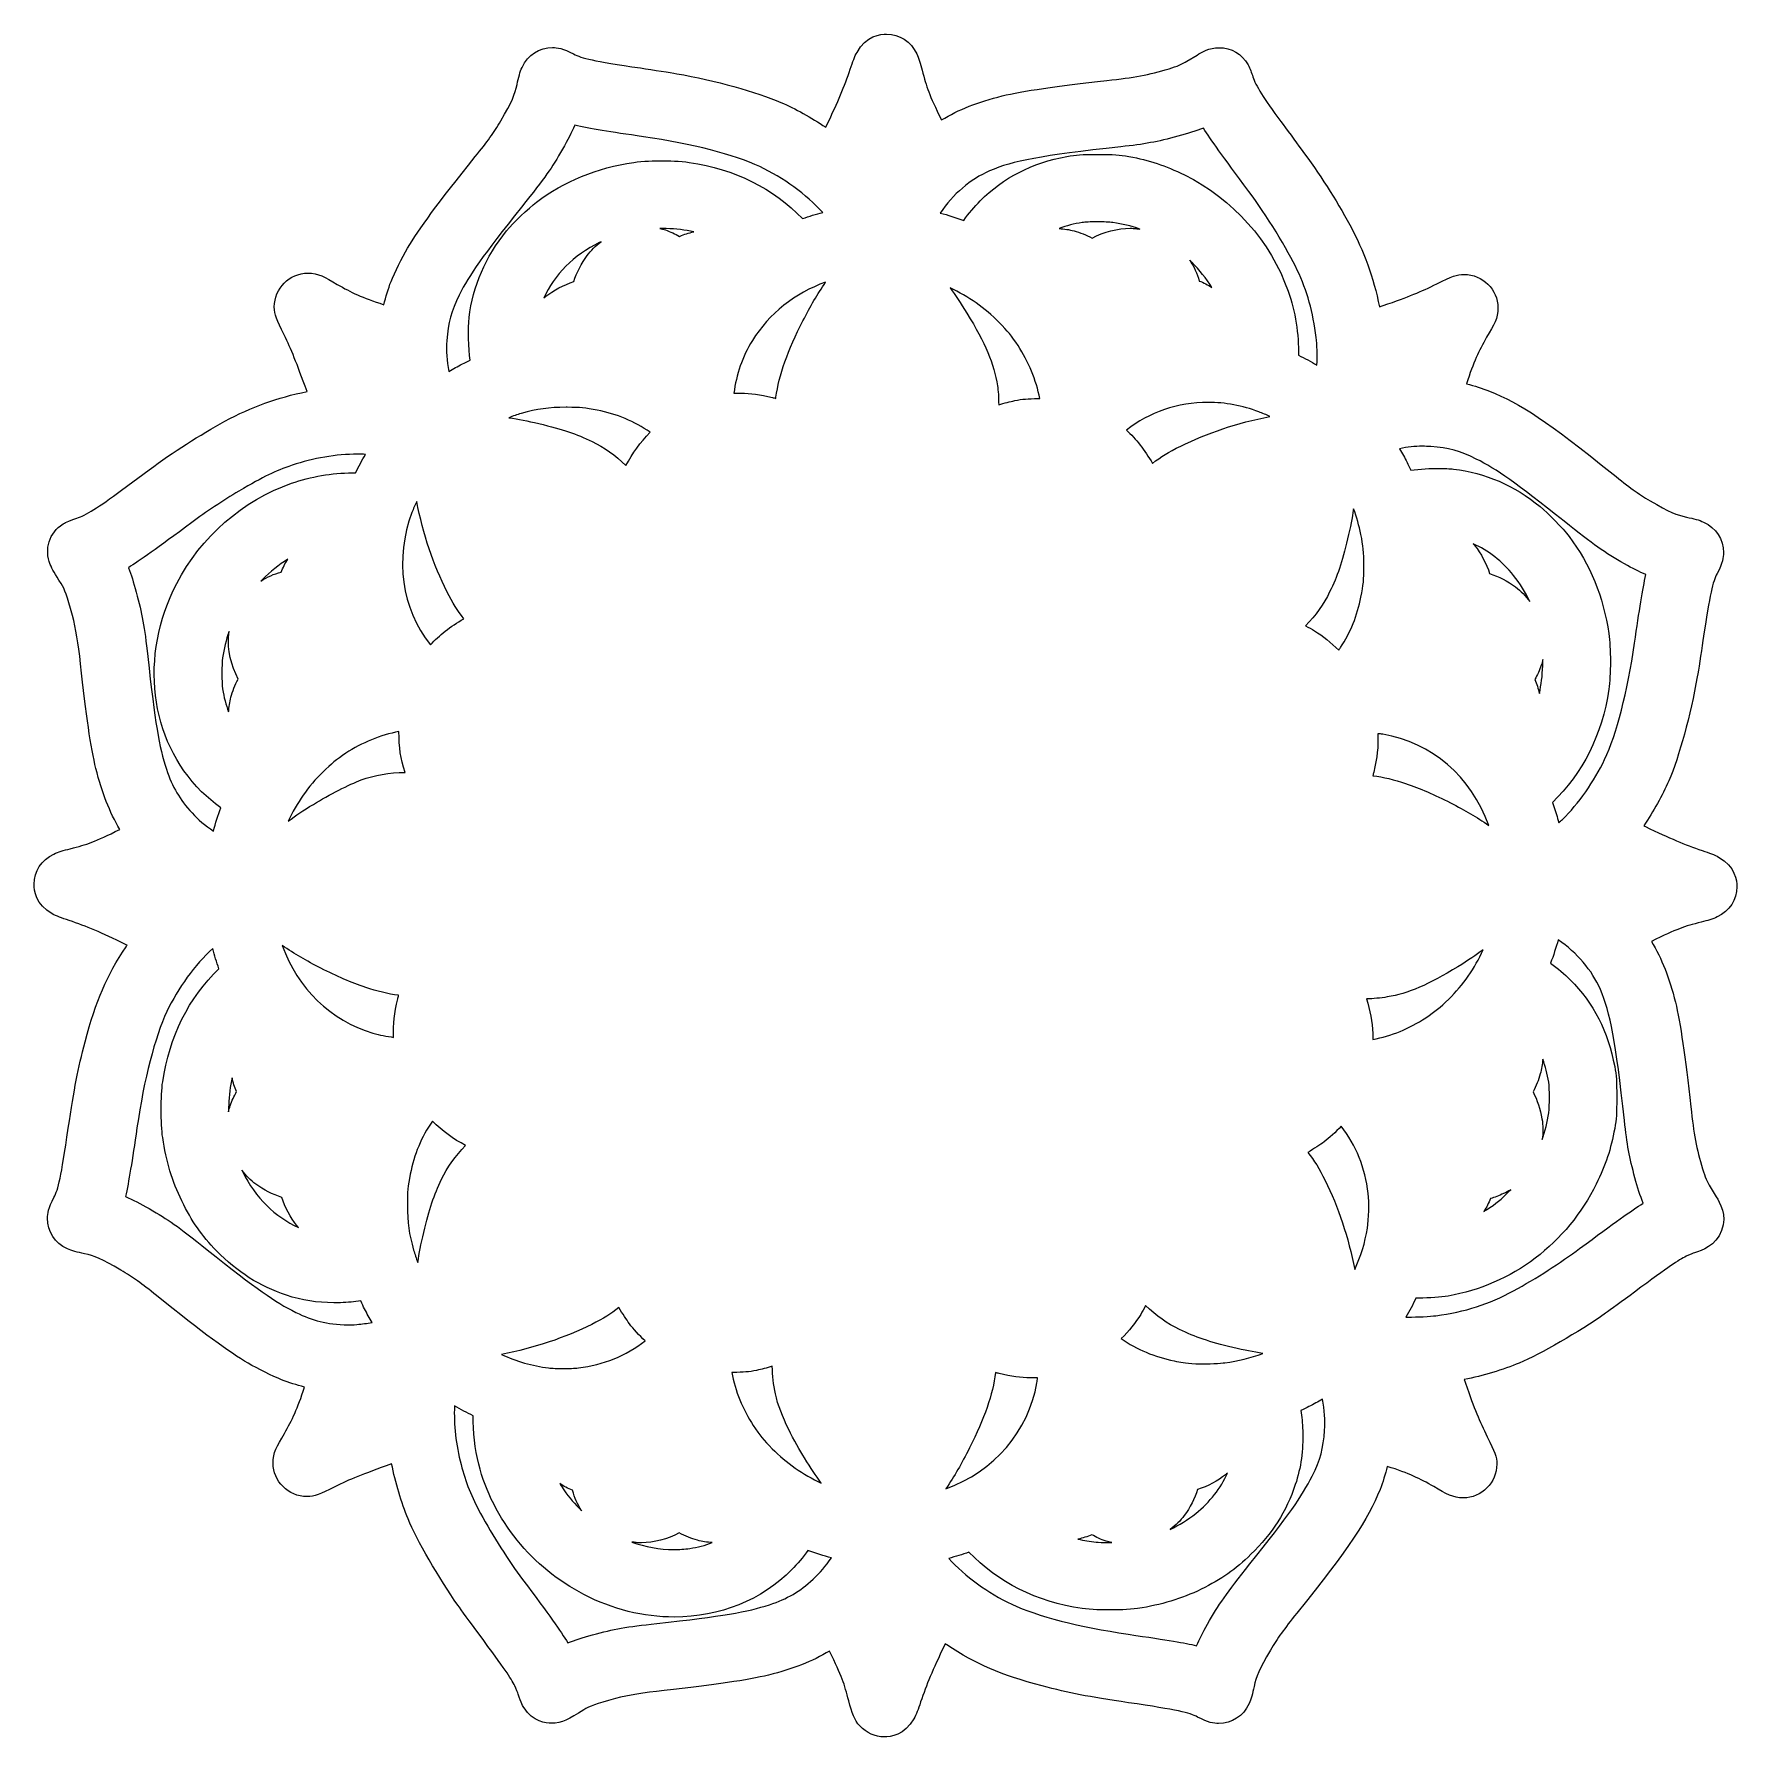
# Model space of a CAD drawing. Header units: inches. Extents: x 37 to 143, y -41 to -22.
# Drawn here: x 59.03 to 78.41, y -41.14 to -21.76 of the extents above; entities that cross this region are included whole.
import ezdxf

# ---------------------------------------------------------------- set-up
doc = ezdxf.new("R2010")
doc.units = ezdxf.units.IN
doc.header["$MEASUREMENT"] = 0
doc.layers.add('Layer 1', color=7, linetype='Continuous')

msp = doc.modelspace()

# ---------------------------------------------------------------- linework, layer by layer
at = {"layer": 'Layer 1', "lineweight": 0}
for points, knots in [([(78.182, -31.809), (78.323, -31.742), (78.406, -31.613), (78.406, -31.466), (78.406, -31.399), (78.386, -31.231), (78.198, -31.129), (78.151, -31.102), (78.095, -31.081), (78.009, -31.053), (77.81, -30.985), (77.647, -30.917), (77.365, -30.781), (77.359, -30.778), (77.353, -30.775), (77.347, -30.772), (77.458, -30.606), (77.557, -30.428), (77.63, -30.261), (77.749, -29.986), (77.88, -29.509), (77.955, -29.077), (77.968, -29.003), (77.996, -28.818), (78.02, -28.663), (78.101, -28.116), (78.13, -27.999), (78.181, -27.902), (78.244, -27.782), (78.253, -27.717), (78.253, -27.664), (78.253, -27.513), (78.169, -27.383), (78.027, -27.317), (77.974, -27.292), (77.918, -27.278), (77.832, -27.26), (77.722, -27.236), (77.636, -27.204), (77.418, -27.074), (77.279, -26.992), (77.181, -26.921), (76.997, -26.772), (76.246, -26.17), (75.945, -25.967), (75.589, -25.826), (75.51, -25.794), (75.419, -25.766), (75.328, -25.744), (75.411, -25.492), (75.465, -25.374), (75.558, -25.214), (75.644, -25.07), (75.687, -24.997), (75.687, -24.879), (75.687, -24.672), (75.511, -24.498), (75.303, -24.498), (75.217, -24.498), (75.163, -24.522), (74.992, -24.606), (74.805, -24.698), (74.681, -24.749), (74.381, -24.854), (74.367, -24.859), (74.353, -24.864), (74.338, -24.869), (74.271, -24.529), (74.166, -24.238), (74, -23.934), (73.846, -23.65), (73.65, -23.345), (73.449, -23.074), (73.384, -22.986), (73.28, -22.845), (73.217, -22.76), (73.022, -22.496), (72.929, -22.347), (72.898, -22.25), (72.883, -22.204), (72.868, -22.159), (72.843, -22.114), (72.775, -21.991), (72.651, -21.919), (72.516, -21.919), (72.401, -21.919), (72.314, -21.971), (72.263, -22.003), (72.263, -22.003), (72.147, -22.074), (72.147, -22.074), (72.095, -22.106), (72.036, -22.131), (71.945, -22.158), (71.713, -22.228), (71.548, -22.259), (71.238, -22.293), (70.662, -22.355), (70.283, -22.411), (70.046, -22.468), (69.771, -22.536), (69.55, -22.623), (69.355, -22.741), (69.211, -22.45), (69.185, -22.372), (69.135, -22.175), (69.115, -22.098), (69.099, -22.041), (69.074, -21.988), (69.007, -21.848), (68.878, -21.764), (68.731, -21.764), (68.664, -21.764), (68.496, -21.784), (68.394, -21.972), (68.367, -22.02), (68.346, -22.076), (68.318, -22.163), (68.249, -22.366), (68.183, -22.522), (68.047, -22.805), (68.045, -22.811), (68.041, -22.817), (68.038, -22.824), (67.873, -22.713), (67.694, -22.613), (67.527, -22.541), (67.252, -22.421), (66.776, -22.29), (66.343, -22.215), (66.271, -22.203), (66.085, -22.174), (65.929, -22.15), (65.382, -22.069), (65.265, -22.041), (65.168, -21.99), (65.048, -21.926), (64.983, -21.917), (64.93, -21.917), (64.779, -21.917), (64.649, -22.001), (64.583, -22.143), (64.558, -22.197), (64.545, -22.253), (64.526, -22.339), (64.502, -22.448), (64.47, -22.534), (64.34, -22.753), (64.259, -22.888), (64.189, -22.987), (64.051, -23.158), (63.625, -23.689), (63.409, -23.981), (63.281, -24.201), (63.22, -24.304), (63.132, -24.481), (63.092, -24.581), (63.06, -24.661), (63.033, -24.752), (63.01, -24.843), (62.758, -24.759), (62.64, -24.706), (62.48, -24.612), (62.336, -24.526), (62.264, -24.484), (62.145, -24.484), (61.938, -24.484), (61.764, -24.66), (61.764, -24.869), (61.764, -24.956), (61.79, -25.015), (61.875, -25.186), (61.959, -25.356), (62.015, -25.496), (62.136, -25.832), (61.796, -25.9), (61.506, -26.004), (61.202, -26.17), (60.917, -26.325), (60.612, -26.521), (60.341, -26.721), (60.341, -26.721), (60.027, -26.953), (60.027, -26.953), (59.763, -27.149), (59.615, -27.241), (59.518, -27.272), (59.414, -27.305), (59.374, -27.329), (59.361, -27.338), (59.202, -27.438), (59.144, -27.624), (59.215, -27.799), (59.237, -27.853), (59.268, -27.905), (59.338, -28.017), (59.379, -28.084), (59.408, -28.152), (59.466, -28.378), (59.508, -28.536), (59.533, -28.687), (59.559, -28.931), (59.621, -29.507), (59.677, -29.886), (59.734, -30.12), (59.803, -30.396), (59.889, -30.618), (60.007, -30.813), (59.716, -30.957), (59.638, -30.983), (59.442, -31.033), (59.364, -31.053), (59.307, -31.069), (59.255, -31.094), (59.114, -31.161), (59.03, -31.289), (59.03, -31.436), (59.03, -31.504), (59.05, -31.672), (59.238, -31.774), (59.286, -31.8), (59.342, -31.822), (59.429, -31.85), (59.632, -31.919), (59.788, -31.985), (60.071, -32.121), (60.077, -32.123), (60.083, -32.127), (60.09, -32.13), (60.086, -32.136), (60.081, -32.142), (60.077, -32.148), (59.852, -32.488), (59.738, -32.751), (59.611, -33.231), (59.529, -33.542), (59.488, -33.752), (59.42, -34.214), (59.337, -34.778), (59.307, -34.905), (59.256, -35.001), (59.192, -35.121), (59.184, -35.186), (59.184, -35.238), (59.184, -35.389), (59.267, -35.519), (59.409, -35.585), (59.463, -35.61), (59.519, -35.623), (59.605, -35.642), (59.715, -35.666), (59.801, -35.698), (60.019, -35.828), (60.155, -35.909), (60.253, -35.979), (60.424, -36.117), (60.955, -36.543), (61.248, -36.759), (61.467, -36.887), (61.57, -36.948), (61.747, -37.036), (61.847, -37.075), (61.927, -37.108), (62.018, -37.135), (62.109, -37.158), (62.025, -37.409), (61.972, -37.528), (61.878, -37.687), (61.792, -37.832), (61.75, -37.904), (61.75, -38.023), (61.75, -38.23), (61.926, -38.404), (62.135, -38.404), (62.222, -38.404), (62.281, -38.378), (62.452, -38.293), (62.622, -38.208), (62.762, -38.152), (63.099, -38.031), (63.14, -38.243), (63.21, -38.474), (63.286, -38.658), (63.384, -38.895), (63.638, -39.335), (63.853, -39.641), (63.888, -39.689), (63.992, -39.834), (64.093, -39.97), (64.395, -40.377), (64.451, -40.462), (64.501, -40.559), (64.517, -40.592), (64.536, -40.638), (64.54, -40.651), (64.572, -40.755), (64.597, -40.794), (64.606, -40.809), (64.705, -40.968), (64.856, -40.984), (64.917, -40.984), (65.037, -40.984), (65.115, -40.936), (65.285, -40.831), (65.351, -40.79), (65.42, -40.761), (65.645, -40.703), (65.803, -40.661), (65.954, -40.637), (66.199, -40.61), (66.774, -40.548), (67.153, -40.492), (67.388, -40.435), (67.663, -40.366), (67.885, -40.28), (68.081, -40.162), (68.224, -40.453), (68.25, -40.531), (68.3, -40.728), (68.335, -40.867), (68.364, -40.946), (68.427, -41.014), (68.501, -41.093), (68.602, -41.139), (68.704, -41.139), (68.771, -41.139), (68.939, -41.119), (69.042, -40.931), (69.068, -40.883), (69.089, -40.827), (69.118, -40.741), (69.185, -40.543), (69.254, -40.38), (69.389, -40.098), (69.392, -40.092), (69.396, -40.086), (69.398, -40.079), (69.404, -40.083), (69.411, -40.088), (69.417, -40.092), (69.757, -40.317), (70.02, -40.431), (70.5, -40.558), (70.81, -40.64), (71.021, -40.681), (71.482, -40.749), (72.047, -40.832), (72.174, -40.862), (72.27, -40.913), (72.39, -40.977), (72.454, -40.986), (72.508, -40.986), (72.659, -40.986), (72.789, -40.902), (72.855, -40.76), (72.88, -40.706), (72.893, -40.65), (72.912, -40.564), (72.936, -40.455), (72.968, -40.369), (73.098, -40.15), (73.18, -40.012), (73.251, -39.914), (73.399, -39.729), (74.001, -38.979), (74.204, -38.677), (74.345, -38.322), (74.378, -38.242), (74.405, -38.151), (74.428, -38.06), (74.679, -38.144), (74.798, -38.197), (74.957, -38.291), (75.102, -38.377), (75.174, -38.419), (75.293, -38.419), (75.5, -38.419), (75.674, -38.243), (75.674, -38.035), (75.674, -37.949), (75.649, -37.896), (75.566, -37.725), (75.473, -37.538), (75.422, -37.413), (75.318, -37.114), (75.313, -37.099), (75.308, -37.085), (75.303, -37.072), (75.514, -37.031), (75.745, -36.961), (75.93, -36.885), (76.166, -36.786), (76.606, -36.532), (76.912, -36.318), (76.962, -36.283), (77.105, -36.178), (77.241, -36.077), (77.648, -35.775), (77.733, -35.719), (77.83, -35.669), (77.863, -35.653), (77.909, -35.635), (77.923, -35.631), (78.007, -35.603), (78.166, -35.554), (78.232, -35.378), (78.298, -35.202), (78.208, -35.057), (78.171, -34.995), (78.171, -34.995), (78.1, -34.879), (78.1, -34.879), (78.068, -34.828), (78.044, -34.768), (78.016, -34.677), (77.946, -34.445), (77.915, -34.281), (77.881, -33.971), (77.819, -33.395), (77.763, -33.016), (77.706, -32.779), (77.638, -32.503), (77.551, -32.283), (77.433, -32.087), (77.724, -31.944), (77.802, -31.918), (77.999, -31.868), (78.072, -31.85), (78.131, -31.834), (78.182, -31.809)], [0, 0, 0, 0, 1, 1, 1, 2, 2, 2, 3, 3, 3, 4, 4, 4, 5, 5, 5, 6, 6, 6, 7, 7, 7, 8, 8, 8, 9, 9, 9, 10, 10, 10, 11, 11, 11, 12, 12, 12, 13, 13, 13, 14, 14, 14, 15, 15, 15, 16, 16, 16, 17, 17, 17, 18, 18, 18, 19, 19, 19, 20, 20, 20, 21, 21, 21, 22, 22, 22, 23, 23, 23, 24, 24, 24, 25, 25, 25, 26, 26, 26, 27, 27, 27, 28, 28, 28, 29, 29, 29, 30, 30, 30, 31, 31, 31, 32, 32, 32, 33, 33, 33, 34, 34, 34, 35, 35, 35, 36, 36, 36, 37, 37, 37, 38, 38, 38, 39, 39, 39, 40, 40, 40, 41, 41, 41, 42, 42, 42, 43, 43, 43, 44, 44, 44, 45, 45, 45, 46, 46, 46, 47, 47, 47, 48, 48, 48, 49, 49, 49, 50, 50, 50, 51, 51, 51, 52, 52, 52, 53, 53, 53, 54, 54, 54, 55, 55, 55, 56, 56, 56, 57, 57, 57, 58, 58, 58, 59, 59, 59, 60, 60, 60, 61, 61, 61, 62, 62, 62, 63, 63, 63, 64, 64, 64, 65, 65, 65, 66, 66, 66, 67, 67, 67, 68, 68, 68, 69, 69, 69, 70, 70, 70, 71, 71, 71, 72, 72, 72, 73, 73, 73, 74, 74, 74, 75, 75, 75, 76, 76, 76, 77, 77, 77, 78, 78, 78, 79, 79, 79, 80, 80, 80, 81, 81, 81, 82, 82, 82, 83, 83, 83, 84, 84, 84, 85, 85, 85, 86, 86, 86, 87, 87, 87, 88, 88, 88, 89, 89, 89, 90, 90, 90, 91, 91, 91, 92, 92, 92, 93, 93, 93, 94, 94, 94, 95, 95, 95, 96, 96, 96, 97, 97, 97, 98, 98, 98, 99, 99, 99, 100, 100, 100, 101, 101, 101, 102, 102, 102, 103, 103, 103, 104, 104, 104, 105, 105, 105, 106, 106, 106, 107, 107, 107, 108, 108, 108, 109, 109, 109, 110, 110, 110, 111, 111, 111, 112, 112, 112, 113, 113, 113, 114, 114, 114, 115, 115, 115, 116, 116, 116, 117, 117, 117, 118, 118, 118, 119, 119, 119, 120, 120, 120, 121, 121, 121, 122, 122, 122, 123, 123, 123, 124, 124, 124, 125, 125, 125, 126, 126, 126, 127, 127, 127, 128, 128, 128, 129, 129, 129, 130, 130, 130, 131, 131, 131, 132, 132, 132, 133, 133, 133, 134, 134, 134, 135, 135, 135, 136, 136, 136, 137, 137, 137, 138, 138, 138, 139, 139, 139, 140, 140, 140, 141, 141, 141, 142, 142, 142, 143, 143, 143, 143]), ([(63.727, -25.25), (63.741, -25.048), (63.775, -24.918), (63.868, -24.733), (63.986, -24.498), (64.132, -24.292), (64.577, -23.732), (64.854, -23.384), (64.915, -23.298), (65.044, -23.072), (65.102, -22.971), (65.147, -22.885), (65.183, -22.802), (65.35, -22.84), (65.584, -22.877), (65.963, -22.932), (66.524, -23.014), (66.994, -23.135), (67.287, -23.272), (67.556, -23.398), (67.816, -23.589), (68.005, -23.793), (67.927, -23.813), (67.851, -23.837), (67.774, -23.864), (67.445, -23.52), (67.004, -23.3), (66.486, -23.224), (66.384, -23.209), (66.245, -23.206), (66.17, -23.206), (66.095, -23.206), (65.956, -23.209), (65.853, -23.224), (65.433, -23.286), (65.062, -23.438), (64.749, -23.675), (64.654, -23.747), (64.482, -23.913), (64.407, -24.004), (64.167, -24.298), (64.024, -24.631), (63.981, -24.99), (63.966, -25.115), (63.972, -25.339), (63.994, -25.476), (63.961, -25.491), (63.931, -25.506), (63.904, -25.518), (63.85, -25.545), (63.798, -25.573), (63.748, -25.603), (63.726, -25.482), (63.718, -25.371), (63.727, -25.25)], [0, 0, 0, 0, 1, 1, 1, 2, 2, 2, 3, 3, 3, 4, 4, 4, 5, 5, 5, 6, 6, 6, 7, 7, 7, 8, 8, 8, 9, 9, 9, 10, 10, 10, 11, 11, 11, 12, 12, 12, 13, 13, 13, 14, 14, 14, 15, 15, 15, 16, 16, 16, 17, 17, 17, 18, 18, 18, 18]), ([(69.903, -23.321), (70.172, -23.205), (70.479, -23.148), (71.395, -23.047), (71.665, -23.017), (71.811, -22.991), (72.046, -22.927), (72.158, -22.897), (72.253, -22.867), (72.336, -22.834), (72.42, -22.967), (72.55, -23.15), (72.852, -23.554), (73.047, -23.816), (73.3, -24.225), (73.404, -24.449), (73.514, -24.682), (73.584, -24.933), (73.619, -25.215), (73.629, -25.296), (73.631, -25.42), (73.627, -25.53), (73.559, -25.49), (73.489, -25.452), (73.417, -25.419), (73.422, -25.184), (73.381, -24.921), (73.3, -24.691), (73.101, -24.122), (72.671, -23.64), (72.12, -23.367), (71.902, -23.26), (71.719, -23.199), (71.488, -23.156), (71.376, -23.136), (71.321, -23.134), (71.133, -23.134), (70.945, -23.134), (70.889, -23.136), (70.782, -23.156), (70.383, -23.232), (70.061, -23.397), (69.796, -23.662), (69.731, -23.727), (69.666, -23.806), (69.608, -23.886), (69.519, -23.853), (69.427, -23.823), (69.342, -23.8), (69.484, -23.586), (69.684, -23.417), (69.903, -23.321)], [0, 0, 0, 0, 1, 1, 1, 2, 2, 2, 3, 3, 3, 4, 4, 4, 5, 5, 5, 6, 6, 6, 7, 7, 7, 8, 8, 8, 9, 9, 9, 10, 10, 10, 11, 11, 11, 12, 12, 12, 13, 13, 13, 14, 14, 14, 15, 15, 15, 16, 16, 16, 17, 17, 17, 17]), ([(66.376, -24.066), (66.326, -24.038), (66.272, -24.013), (66.214, -23.993), (66.194, -23.986), (66.171, -23.98), (66.149, -23.975), (66.154, -23.975), (66.159, -23.975), (66.164, -23.975), (66.182, -23.975), (66.202, -23.975), (66.222, -23.977), (66.336, -23.98), (66.438, -23.993), (66.536, -24.015), (66.48, -24.026), (66.427, -24.043), (66.376, -24.066)], [0, 0, 0, 0, 1, 1, 1, 2, 2, 2, 3, 3, 3, 4, 4, 4, 5, 5, 5, 6, 6, 6, 6]), ([(70.694, -23.977), (70.777, -23.945), (70.864, -23.923), (70.957, -23.909), (70.989, -23.904), (71.05, -23.9), (71.131, -23.9), (71.198, -23.9), (71.263, -23.904), (71.306, -23.909), (71.411, -23.923), (71.512, -23.948), (71.611, -23.983), (71.597, -23.98), (71.583, -23.979), (71.569, -23.978), (71.548, -23.975), (71.526, -23.974), (71.503, -23.974), (71.361, -23.974), (71.203, -24.016), (71.068, -24.085), (71.002, -24.05), (70.931, -24.021), (70.864, -24.003), (70.81, -23.989), (70.753, -23.98), (70.694, -23.977)], [0, 0, 0, 0, 1, 1, 1, 2, 2, 2, 3, 3, 3, 4, 4, 4, 5, 5, 5, 6, 6, 6, 7, 7, 7, 8, 8, 8, 9, 9, 9, 9]), ([(64.831, -24.768), (64.948, -24.505), (65.173, -24.278), (65.462, -24.137), (65.469, -24.134), (65.477, -24.13), (65.483, -24.127), (65.421, -24.173), (65.365, -24.228), (65.324, -24.284), (65.257, -24.374), (65.205, -24.476), (65.171, -24.581), (65.063, -24.615), (64.936, -24.682), (64.855, -24.748), (64.847, -24.754), (64.84, -24.761), (64.831, -24.768)], [0, 0, 0, 0, 1, 1, 1, 2, 2, 2, 3, 3, 3, 4, 4, 4, 5, 5, 5, 6, 6, 6, 6]), ([(72.18, -24.338), (72.188, -24.345), (72.195, -24.353), (72.203, -24.36), (72.292, -24.45), (72.368, -24.546), (72.432, -24.647), (72.387, -24.617), (72.339, -24.592), (72.287, -24.574), (72.265, -24.489), (72.229, -24.41), (72.18, -24.338)], [0, 0, 0, 0, 1, 1, 1, 2, 2, 2, 3, 3, 3, 4, 4, 4, 4]), ([(67.779, -25.026), (67.608, -25.358), (67.505, -25.65), (67.472, -25.896), (67.472, -25.9), (67.471, -25.905), (67.471, -25.909), (67.459, -25.905), (67.445, -25.902), (67.431, -25.899), (67.288, -25.864), (67.187, -25.85), (67.071, -25.85), (67.047, -25.85), (67.022, -25.85), (66.996, -25.851), (66.995, -25.851), (66.995, -25.851), (66.994, -25.851), (67.019, -25.638), (67.09, -25.437), (67.204, -25.25), (67.394, -24.944), (67.688, -24.712), (68.037, -24.586), (67.941, -24.729), (67.865, -24.859), (67.779, -25.026)], [0, 0, 0, 0, 1, 1, 1, 2, 2, 2, 3, 3, 3, 4, 4, 4, 5, 5, 5, 6, 6, 6, 7, 7, 7, 8, 8, 8, 9, 9, 9, 9]), ([(70.454, -25.912), (70.334, -25.912), (70.278, -25.917), (70.19, -25.935), (70.134, -25.946), (70.071, -25.962), (70.006, -25.983), (70.005, -25.9), (70.001, -25.819), (69.993, -25.766), (69.952, -25.516), (69.852, -25.277), (69.645, -24.941), (69.569, -24.817), (69.517, -24.738), (69.453, -24.653), (69.662, -24.748), (69.851, -24.88), (70.011, -25.045), (70.111, -25.147), (70.151, -25.196), (70.226, -25.309), (70.345, -25.488), (70.434, -25.704), (70.473, -25.912), (70.466, -25.912), (70.46, -25.912), (70.454, -25.912)], [0, 0, 0, 0, 1, 1, 1, 2, 2, 2, 3, 3, 3, 4, 4, 4, 5, 5, 5, 6, 6, 6, 7, 7, 7, 8, 8, 8, 9, 9, 9, 9]), ([(72.077, -26.452), (71.936, -26.522), (71.852, -26.573), (71.756, -26.649), (71.667, -26.496), (71.569, -26.371), (71.459, -26.27), (71.719, -26.066), (72.044, -25.955), (72.388, -25.955), (72.584, -25.955), (72.779, -25.991), (72.966, -26.062), (73.008, -26.078), (73.05, -26.095), (73.091, -26.115), (72.724, -26.188), (72.375, -26.304), (72.077, -26.452)], [0, 0, 0, 0, 1, 1, 1, 2, 2, 2, 3, 3, 3, 4, 4, 4, 5, 5, 5, 6, 6, 6, 6]), ([(65.083, -26.011), (65.083, -26.011), (65.097, -26.011), (65.097, -26.011), (65.248, -26.011), (65.299, -26.016), (65.439, -26.043), (65.661, -26.087), (65.863, -26.172), (66.042, -26.295), (65.928, -26.41), (65.838, -26.532), (65.765, -26.674), (65.645, -26.557), (65.516, -26.464), (65.38, -26.4), (65.196, -26.311), (65.049, -26.262), (64.775, -26.196), (64.639, -26.164), (64.545, -26.145), (64.432, -26.129), (64.481, -26.11), (64.528, -26.094), (64.572, -26.082), (64.759, -26.028), (64.887, -26.011), (65.083, -26.011)], [0, 0, 0, 0, 1, 1, 1, 2, 2, 2, 3, 3, 3, 4, 4, 4, 5, 5, 5, 6, 6, 6, 7, 7, 7, 8, 8, 8, 9, 9, 9, 9]), ([(60.825, -27.321), (60.98, -27.206), (61.185, -27.07), (61.361, -26.965), (61.653, -26.793), (61.765, -26.739), (61.966, -26.67), (62.209, -26.588), (62.467, -26.544), (62.712, -26.544), (62.742, -26.544), (62.772, -26.545), (62.801, -26.547), (62.761, -26.615), (62.723, -26.686), (62.689, -26.757), (62.676, -26.757), (62.662, -26.757), (62.649, -26.757), (62.422, -26.757), (62.178, -26.8), (61.959, -26.875), (61.405, -27.068), (60.929, -27.484), (60.653, -28.017), (60.227, -28.843), (60.341, -29.794), (60.937, -30.384), (61.001, -30.447), (61.076, -30.51), (61.154, -30.566), (61.123, -30.652), (61.094, -30.742), (61.071, -30.832), (60.978, -30.77), (60.896, -30.701), (60.828, -30.625), (60.686, -30.472), (60.605, -30.332), (60.537, -30.129), (60.452, -29.873), (60.406, -29.597), (60.324, -28.845), (60.285, -28.499), (60.26, -28.362), (60.193, -28.113), (60.163, -28.004), (60.135, -27.914), (60.103, -27.836), (60.237, -27.753), (60.421, -27.621), (60.825, -27.321)], [0, 0, 0, 0, 1, 1, 1, 2, 2, 2, 3, 3, 3, 4, 4, 4, 5, 5, 5, 6, 6, 6, 7, 7, 7, 8, 8, 8, 9, 9, 9, 10, 10, 10, 11, 11, 11, 12, 12, 12, 13, 13, 13, 14, 14, 14, 15, 15, 15, 16, 16, 16, 17, 17, 17, 17]), ([(74.828, -26.454), (74.858, -26.454), (74.89, -26.456), (74.922, -26.458), (75.124, -26.472), (75.255, -26.507), (75.44, -26.599), (75.674, -26.716), (75.89, -26.87), (76.441, -27.308), (76.781, -27.58), (76.897, -27.661), (77.127, -27.792), (77.217, -27.843), (77.296, -27.883), (77.37, -27.914), (77.333, -28.081), (77.296, -28.315), (77.241, -28.694), (77.159, -29.255), (77.038, -29.725), (76.901, -30.018), (76.785, -30.265), (76.601, -30.525), (76.421, -30.699), (76.407, -30.711), (76.393, -30.725), (76.378, -30.737), (76.362, -30.675), (76.345, -30.614), (76.323, -30.554), (76.317, -30.537), (76.312, -30.522), (76.307, -30.507), (76.651, -30.178), (76.872, -29.736), (76.948, -29.219), (76.972, -29.062), (76.972, -28.743), (76.948, -28.586), (76.886, -28.166), (76.734, -27.794), (76.497, -27.482), (76.424, -27.387), (76.259, -27.215), (76.168, -27.14), (75.873, -26.899), (75.541, -26.756), (75.182, -26.714), (75.137, -26.709), (75.081, -26.706), (75.015, -26.706), (74.922, -26.706), (74.794, -26.711), (74.696, -26.727), (74.681, -26.695), (74.666, -26.665), (74.653, -26.638), (74.626, -26.584), (74.598, -26.532), (74.568, -26.482), (74.658, -26.463), (74.742, -26.454), (74.828, -26.454)], [0, 0, 0, 0, 1, 1, 1, 2, 2, 2, 3, 3, 3, 4, 4, 4, 5, 5, 5, 6, 6, 6, 7, 7, 7, 8, 8, 8, 9, 9, 9, 10, 10, 10, 11, 11, 11, 12, 12, 12, 13, 13, 13, 14, 14, 14, 15, 15, 15, 16, 16, 16, 17, 17, 17, 18, 18, 18, 19, 19, 19, 20, 20, 20, 21, 21, 21, 21]), ([(63.33, -27.207), (63.347, -27.165), (63.364, -27.123), (63.384, -27.081), (63.456, -27.45), (63.577, -27.812), (63.727, -28.106), (63.795, -28.242), (63.845, -28.322), (63.919, -28.416), (63.765, -28.506), (63.641, -28.603), (63.54, -28.714), (63.212, -28.299), (63.131, -27.733), (63.33, -27.207)], [0, 0, 0, 0, 1, 1, 1, 2, 2, 2, 3, 3, 3, 4, 4, 4, 5, 5, 5, 5]), ([(73.976, -27.506), (74.009, -27.372), (74.027, -27.276), (74.044, -27.165), (74.08, -27.26), (74.107, -27.358), (74.128, -27.459), (74.153, -27.584), (74.161, -27.66), (74.161, -27.814), (74.161, -27.978), (74.157, -28.027), (74.128, -28.171), (74.087, -28.379), (74.009, -28.572), (73.895, -28.744), (73.889, -28.754), (73.882, -28.764), (73.875, -28.774), (73.788, -28.688), (73.693, -28.611), (73.6, -28.553), (73.569, -28.535), (73.535, -28.516), (73.498, -28.497), (73.614, -28.378), (73.707, -28.248), (73.772, -28.112), (73.862, -27.928), (73.912, -27.781), (73.976, -27.506)], [0, 0, 0, 0, 1, 1, 1, 2, 2, 2, 3, 3, 3, 4, 4, 4, 5, 5, 5, 6, 6, 6, 7, 7, 7, 8, 8, 8, 9, 9, 9, 10, 10, 10, 10]), ([(75.592, -27.903), (75.558, -27.794), (75.491, -27.667), (75.425, -27.586), (75.419, -27.579), (75.411, -27.57), (75.404, -27.563), (75.577, -27.639), (75.735, -27.762), (75.865, -27.924), (75.938, -28.016), (76.001, -28.116), (76.05, -28.221), (76.003, -28.156), (75.947, -28.099), (75.888, -28.055), (75.797, -27.989), (75.695, -27.936), (75.592, -27.903)], [0, 0, 0, 0, 1, 1, 1, 2, 2, 2, 3, 3, 3, 4, 4, 4, 5, 5, 5, 6, 6, 6, 6]), ([(61.842, -27.885), (61.76, -27.907), (61.683, -27.941), (61.612, -27.988), (61.618, -27.981), (61.624, -27.975), (61.629, -27.969), (61.719, -27.879), (61.815, -27.803), (61.917, -27.74), (61.887, -27.786), (61.862, -27.834), (61.842, -27.885)], [0, 0, 0, 0, 1, 1, 1, 2, 2, 2, 3, 3, 3, 4, 4, 4, 4]), ([(61.27, -29.31), (61.256, -29.364), (61.248, -29.421), (61.244, -29.477), (61.213, -29.396), (61.19, -29.309), (61.175, -29.215), (61.164, -29.137), (61.164, -28.937), (61.175, -28.86), (61.19, -28.757), (61.215, -28.658), (61.249, -28.563), (61.246, -28.578), (61.245, -28.595), (61.244, -28.612), (61.23, -28.764), (61.274, -28.949), (61.352, -29.103), (61.317, -29.172), (61.288, -29.243), (61.27, -29.31)], [0, 0, 0, 0, 1, 1, 1, 2, 2, 2, 3, 3, 3, 4, 4, 4, 5, 5, 5, 6, 6, 6, 7, 7, 7, 7]), ([(76.107, -29.107), (76.135, -29.057), (76.16, -29.003), (76.18, -28.945), (76.186, -28.925), (76.193, -28.902), (76.198, -28.88), (76.198, -28.904), (76.198, -28.929), (76.196, -28.952), (76.193, -29.066), (76.18, -29.168), (76.158, -29.266), (76.146, -29.212), (76.129, -29.158), (76.107, -29.107)], [0, 0, 0, 0, 1, 1, 1, 2, 2, 2, 3, 3, 3, 4, 4, 4, 5, 5, 5, 5]), ([(62.753, -30.251), (62.618, -30.301), (62.388, -30.417), (62.209, -30.528), (62.089, -30.601), (62.012, -30.652), (61.923, -30.72), (62.018, -30.513), (62.149, -30.322), (62.315, -30.161), (62.417, -30.062), (62.465, -30.022), (62.579, -29.947), (62.758, -29.827), (62.974, -29.739), (63.182, -29.7), (63.182, -29.885), (63.2, -30.003), (63.252, -30.164), (63.072, -30.166), (62.905, -30.195), (62.753, -30.251)], [0, 0, 0, 0, 1, 1, 1, 2, 2, 2, 3, 3, 3, 4, 4, 4, 5, 5, 5, 6, 6, 6, 7, 7, 7, 7]), ([(74.273, -30.161), (74.314, -29.991), (74.327, -29.877), (74.319, -29.726), (74.319, -29.725), (74.319, -29.725), (74.319, -29.724), (74.34, -29.726), (74.36, -29.729), (74.376, -29.731), (74.934, -29.825), (75.381, -30.21), (75.583, -30.767), (75.442, -30.671), (75.318, -30.599), (75.146, -30.51), (74.967, -30.418), (74.8, -30.346), (74.636, -30.291), (74.507, -30.247), (74.383, -30.217), (74.263, -30.203), (74.267, -30.189), (74.269, -30.175), (74.273, -30.161)], [0, 0, 0, 0, 1, 1, 1, 2, 2, 2, 3, 3, 3, 4, 4, 4, 5, 5, 5, 6, 6, 6, 7, 7, 7, 8, 8, 8, 8]), ([(63.168, -32.742), (63.129, -32.909), (63.115, -33.026), (63.121, -33.172), (63.121, -33.174), (63.121, -33.177), (63.121, -33.179), (63.043, -33.169), (62.964, -33.153), (62.884, -33.13), (62.408, -32.992), (62.028, -32.619), (61.855, -32.135), (61.997, -32.23), (62.126, -32.307), (62.295, -32.393), (62.474, -32.485), (62.641, -32.557), (62.804, -32.612), (62.933, -32.656), (63.058, -32.685), (63.177, -32.7), (63.175, -32.714), (63.171, -32.728), (63.168, -32.742)], [0, 0, 0, 0, 1, 1, 1, 2, 2, 2, 3, 3, 3, 4, 4, 4, 5, 5, 5, 6, 6, 6, 7, 7, 7, 8, 8, 8, 8]), ([(76.616, -35.583), (76.406, -35.74), (76.118, -35.924), (75.864, -36.063), (75.589, -36.213), (75.31, -36.304), (74.982, -36.346), (74.919, -36.355), (74.762, -36.362), (74.666, -36.362), (74.666, -36.362), (74.666, -36.362), (74.666, -36.362), (74.654, -36.362), (74.646, -36.362), (74.639, -36.362), (74.682, -36.293), (74.719, -36.22), (74.754, -36.146), (74.764, -36.146), (74.774, -36.146), (74.784, -36.146), (74.909, -36.146), (75.035, -36.137), (75.121, -36.122), (75.477, -36.061), (75.82, -35.911), (76.112, -35.691), (76.402, -35.471), (76.641, -35.181), (76.805, -34.849), (76.912, -34.631), (76.973, -34.448), (77.015, -34.217), (77.035, -34.105), (77.038, -34.05), (77.038, -33.862), (77.038, -33.674), (77.035, -33.618), (77.015, -33.511), (76.939, -33.112), (76.775, -32.79), (76.509, -32.525), (76.444, -32.46), (76.366, -32.394), (76.286, -32.336), (76.318, -32.248), (76.348, -32.156), (76.372, -32.071), (76.588, -32.216), (76.757, -32.415), (76.852, -32.634), (76.968, -32.904), (77.025, -33.21), (77.126, -34.126), (77.156, -34.397), (77.182, -34.543), (77.246, -34.777), (77.276, -34.889), (77.306, -34.984), (77.339, -35.067), (77.205, -35.15), (77.02, -35.282), (76.616, -35.583)], [0, 0, 0, 0, 1, 1, 1, 2, 2, 2, 3, 3, 3, 4, 4, 4, 5, 5, 5, 6, 6, 6, 7, 7, 7, 8, 8, 8, 9, 9, 9, 10, 10, 10, 11, 11, 11, 12, 12, 12, 13, 13, 13, 14, 14, 14, 15, 15, 15, 16, 16, 16, 17, 17, 17, 18, 18, 18, 19, 19, 19, 20, 20, 20, 21, 21, 21, 21]), ([(62.704, -36.446), (62.66, -36.45), (62.618, -36.451), (62.604, -36.451), (62.348, -36.441), (62.21, -36.407), (62.008, -36.308), (61.766, -36.187), (61.568, -36.047), (61.001, -35.596), (60.653, -35.319), (60.567, -35.258), (60.34, -35.128), (60.239, -35.071), (60.153, -35.026), (60.071, -34.99), (60.108, -34.823), (60.146, -34.589), (60.201, -34.21), (60.283, -33.649), (60.404, -33.179), (60.541, -32.886), (60.668, -32.617), (60.859, -32.355), (61.063, -32.168), (61.083, -32.248), (61.107, -32.323), (61.134, -32.399), (60.79, -32.728), (60.57, -33.169), (60.494, -33.686), (60.47, -33.843), (60.47, -34.162), (60.494, -34.32), (60.533, -34.589), (60.603, -34.818), (60.712, -35.041), (60.825, -35.273), (60.937, -35.433), (61.109, -35.61), (61.345, -35.851), (61.597, -36.012), (61.902, -36.113), (62.082, -36.173), (62.247, -36.199), (62.441, -36.199), (62.465, -36.199), (62.49, -36.199), (62.517, -36.198), (62.603, -36.195), (62.676, -36.189), (62.747, -36.178), (62.762, -36.21), (62.777, -36.242), (62.791, -36.268), (62.818, -36.321), (62.846, -36.374), (62.876, -36.424), (62.817, -36.433), (62.763, -36.441), (62.704, -36.446)], [0, 0, 0, 0, 1, 1, 1, 2, 2, 2, 3, 3, 3, 4, 4, 4, 5, 5, 5, 6, 6, 6, 7, 7, 7, 8, 8, 8, 9, 9, 9, 10, 10, 10, 11, 11, 11, 12, 12, 12, 13, 13, 13, 14, 14, 14, 15, 15, 15, 16, 16, 16, 17, 17, 17, 18, 18, 18, 19, 19, 19, 20, 20, 20, 20]), ([(74.263, -33.203), (74.263, -33.179), (74.263, -33.157), (74.262, -33.134), (74.256, -33.002), (74.232, -32.872), (74.19, -32.742), (74.271, -32.74), (74.349, -32.733), (74.428, -32.72), (74.662, -32.682), (74.901, -32.578), (75.23, -32.376), (75.355, -32.3), (75.433, -32.248), (75.518, -32.184), (75.424, -32.393), (75.293, -32.582), (75.127, -32.743), (75.025, -32.842), (74.976, -32.882), (74.865, -32.956), (74.677, -33.082), (74.474, -33.164), (74.263, -33.203)], [0, 0, 0, 0, 1, 1, 1, 2, 2, 2, 3, 3, 3, 4, 4, 4, 5, 5, 5, 6, 6, 6, 7, 7, 7, 8, 8, 8, 8]), ([(76.188, -34.105), (76.17, -33.998), (76.134, -33.892), (76.087, -33.8), (76.122, -33.734), (76.15, -33.663), (76.169, -33.595), (76.184, -33.54), (76.193, -33.484), (76.196, -33.427), (76.227, -33.509), (76.251, -33.597), (76.264, -33.689), (76.276, -33.774), (76.276, -33.947), (76.264, -34.038), (76.25, -34.143), (76.225, -34.245), (76.19, -34.343), (76.201, -34.263), (76.201, -34.184), (76.188, -34.105)], [0, 0, 0, 0, 1, 1, 1, 2, 2, 2, 3, 3, 3, 4, 4, 4, 5, 5, 5, 6, 6, 6, 7, 7, 7, 7]), ([(61.335, -33.797), (61.306, -33.847), (61.281, -33.901), (61.261, -33.959), (61.254, -33.979), (61.249, -34.002), (61.244, -34.025), (61.244, -34.002), (61.244, -33.977), (61.245, -33.952), (61.249, -33.838), (61.261, -33.736), (61.284, -33.638), (61.295, -33.693), (61.311, -33.745), (61.335, -33.797)], [0, 0, 0, 0, 1, 1, 1, 2, 2, 2, 3, 3, 3, 4, 4, 4, 5, 5, 5, 5]), ([(63.464, -35.401), (63.431, -35.536), (63.413, -35.63), (63.397, -35.74), (63.378, -35.692), (63.362, -35.644), (63.349, -35.601), (63.297, -35.415), (63.279, -35.286), (63.278, -35.091), (63.278, -34.928), (63.282, -34.878), (63.311, -34.735), (63.354, -34.513), (63.439, -34.311), (63.562, -34.133), (63.677, -34.246), (63.799, -34.336), (63.941, -34.409), (63.824, -34.529), (63.732, -34.659), (63.667, -34.794), (63.58, -34.975), (63.529, -35.128), (63.464, -35.401)], [0, 0, 0, 0, 1, 1, 1, 2, 2, 2, 3, 3, 3, 4, 4, 4, 5, 5, 5, 6, 6, 6, 7, 7, 7, 8, 8, 8, 8]), ([(74.201, -35.352), (74.176, -35.514), (74.127, -35.672), (74.057, -35.821), (73.985, -35.454), (73.869, -35.105), (73.721, -34.808), (73.651, -34.667), (73.6, -34.584), (73.524, -34.488), (73.595, -34.447), (73.662, -34.403), (73.708, -34.368), (73.767, -34.325), (73.841, -34.256), (73.903, -34.19), (74.074, -34.407), (74.177, -34.664), (74.211, -34.955), (74.222, -35.059), (74.217, -35.242), (74.201, -35.352)], [0, 0, 0, 0, 1, 1, 1, 2, 2, 2, 3, 3, 3, 4, 4, 4, 5, 5, 5, 6, 6, 6, 7, 7, 7, 7]), ([(61.85, -35), (61.883, -35.109), (61.951, -35.236), (62.017, -35.317), (62.023, -35.325), (62.03, -35.333), (62.038, -35.342), (61.776, -35.224), (61.548, -35.001), (61.406, -34.711), (61.402, -34.703), (61.398, -34.696), (61.396, -34.69), (61.442, -34.752), (61.497, -34.808), (61.553, -34.849), (61.643, -34.914), (61.745, -34.966), (61.85, -35)], [0, 0, 0, 0, 1, 1, 1, 2, 2, 2, 3, 3, 3, 4, 4, 4, 5, 5, 5, 6, 6, 6, 6]), ([(75.832, -34.913), (75.826, -34.92), (75.819, -34.927), (75.812, -34.933), (75.724, -35.021), (75.667, -35.069), (75.557, -35.141), (75.547, -35.147), (75.537, -35.153), (75.527, -35.16), (75.557, -35.112), (75.582, -35.066), (75.601, -35.014), (75.65, -35), (75.701, -34.981), (75.751, -34.956), (75.78, -34.945), (75.806, -34.93), (75.832, -34.913)], [0, 0, 0, 0, 1, 1, 1, 2, 2, 2, 3, 3, 3, 4, 4, 4, 5, 5, 5, 6, 6, 6, 6]), ([(72.58, -36.882), (72.539, -36.887), (72.386, -36.895), (72.285, -36.895), (72.263, -36.895), (72.251, -36.895), (72.249, -36.895), (72.117, -36.881), (72.079, -36.876), (72.003, -36.86), (71.781, -36.815), (71.579, -36.73), (71.401, -36.607), (71.487, -36.52), (71.565, -36.425), (71.622, -36.331), (71.641, -36.3), (71.659, -36.266), (71.678, -36.229), (71.798, -36.345), (71.927, -36.438), (72.063, -36.503), (72.245, -36.591), (72.4, -36.643), (72.671, -36.708), (72.807, -36.74), (72.899, -36.759), (73.012, -36.775), (72.873, -36.826), (72.73, -36.862), (72.58, -36.882)], [0, 0, 0, 0, 1, 1, 1, 2, 2, 2, 3, 3, 3, 4, 4, 4, 5, 5, 5, 6, 6, 6, 7, 7, 7, 8, 8, 8, 9, 9, 9, 10, 10, 10, 10]), ([(65.225, -36.94), (65.181, -36.945), (65.117, -36.947), (65.051, -36.947), (64.987, -36.947), (64.923, -36.945), (64.884, -36.94), (64.698, -36.918), (64.518, -36.866), (64.35, -36.787), (64.719, -36.715), (65.08, -36.594), (65.375, -36.445), (65.511, -36.376), (65.592, -36.326), (65.685, -36.253), (65.726, -36.324), (65.77, -36.391), (65.805, -36.437), (65.848, -36.496), (65.917, -36.569), (65.983, -36.632), (65.767, -36.801), (65.508, -36.907), (65.225, -36.94)], [0, 0, 0, 0, 1, 1, 1, 2, 2, 2, 3, 3, 3, 4, 4, 4, 5, 5, 5, 6, 6, 6, 7, 7, 7, 8, 8, 8, 8]), ([(66.986, -36.991), (67.106, -36.991), (67.162, -36.986), (67.251, -36.968), (67.308, -36.957), (67.369, -36.941), (67.43, -36.921), (67.431, -37.028), (67.443, -37.132), (67.465, -37.234), (67.519, -37.489), (67.696, -37.801), (67.797, -37.964), (67.87, -38.084), (67.921, -38.16), (67.987, -38.25), (67.779, -38.154), (67.588, -38.021), (67.429, -37.859), (67.329, -37.757), (67.289, -37.709), (67.214, -37.595), (67.096, -37.418), (67.006, -37.198), (66.968, -36.992), (66.975, -36.991), (66.981, -36.991), (66.986, -36.991)], [0, 0, 0, 0, 1, 1, 1, 2, 2, 2, 3, 3, 3, 4, 4, 4, 5, 5, 5, 6, 6, 6, 7, 7, 7, 8, 8, 8, 9, 9, 9, 9]), ([(69.404, -38.316), (69.505, -38.166), (69.581, -38.035), (69.675, -37.849), (69.844, -37.514), (69.939, -37.242), (69.97, -36.994), (69.983, -36.998), (69.996, -37.001), (70.01, -37.004), (70.154, -37.039), (70.254, -37.053), (70.37, -37.053), (70.394, -37.053), (70.419, -37.053), (70.445, -37.052), (70.446, -37.052), (70.446, -37.052), (70.448, -37.052), (70.445, -37.073), (70.443, -37.093), (70.44, -37.109), (70.349, -37.659), (69.954, -38.117), (69.404, -38.316)], [0, 0, 0, 0, 1, 1, 1, 2, 2, 2, 3, 3, 3, 4, 4, 4, 5, 5, 5, 6, 6, 6, 7, 7, 7, 8, 8, 8, 8]), ([(67.895, -39.344), (67.742, -39.486), (67.602, -39.567), (67.399, -39.634), (67.143, -39.719), (66.867, -39.765), (66.115, -39.848), (65.769, -39.886), (65.631, -39.91), (65.383, -39.978), (65.274, -40.008), (65.185, -40.037), (65.105, -40.068), (65.022, -39.935), (64.891, -39.752), (64.589, -39.348), (64.432, -39.137), (64.249, -38.849), (64.11, -38.595), (64.011, -38.417), (63.939, -38.235), (63.889, -38.04), (63.83, -37.813), (63.805, -37.586), (63.814, -37.372), (63.884, -37.413), (63.955, -37.451), (64.026, -37.484), (64.024, -37.664), (64.046, -37.863), (64.09, -38.036), (64.168, -38.346), (64.32, -38.643), (64.527, -38.9), (64.733, -39.154), (64.996, -39.369), (65.286, -39.518), (65.61, -39.687), (65.967, -39.775), (66.314, -39.775), (66.833, -39.775), (67.308, -39.583), (67.653, -39.234), (67.715, -39.171), (67.779, -39.095), (67.836, -39.016), (67.925, -39.049), (68.017, -39.078), (68.102, -39.102), (68.041, -39.191), (67.969, -39.277), (67.895, -39.344)], [0, 0, 0, 0, 1, 1, 1, 2, 2, 2, 3, 3, 3, 4, 4, 4, 5, 5, 5, 6, 6, 6, 7, 7, 7, 8, 8, 8, 9, 9, 9, 10, 10, 10, 11, 11, 11, 12, 12, 12, 13, 13, 13, 14, 14, 14, 15, 15, 15, 16, 16, 16, 17, 17, 17, 17]), ([(73.715, -37.653), (73.701, -37.854), (73.666, -37.985), (73.574, -38.17), (73.457, -38.404), (73.303, -38.62), (72.865, -39.171), (72.593, -39.511), (72.512, -39.627), (72.381, -39.857), (72.33, -39.947), (72.29, -40.026), (72.258, -40.101), (72.115, -40.067), (71.956, -40.041), (71.479, -39.97), (70.918, -39.887), (70.448, -39.766), (70.155, -39.629), (69.886, -39.502), (69.624, -39.312), (69.437, -39.107), (69.517, -39.087), (69.591, -39.064), (69.667, -39.036), (69.996, -39.38), (70.438, -39.601), (70.955, -39.677), (71.057, -39.692), (71.197, -39.694), (71.27, -39.694), (71.345, -39.694), (71.486, -39.692), (71.587, -39.677), (71.856, -39.637), (72.086, -39.567), (72.309, -39.459), (72.54, -39.345), (72.7, -39.233), (72.877, -39.061), (73.119, -38.825), (73.28, -38.574), (73.381, -38.268), (73.447, -38.068), (73.473, -37.884), (73.465, -37.655), (73.463, -37.569), (73.457, -37.495), (73.445, -37.424), (73.478, -37.409), (73.509, -37.395), (73.535, -37.381), (73.589, -37.353), (73.641, -37.326), (73.691, -37.296), (73.716, -37.421), (73.722, -37.532), (73.715, -37.653)], [0, 0, 0, 0, 1, 1, 1, 2, 2, 2, 3, 3, 3, 4, 4, 4, 5, 5, 5, 6, 6, 6, 7, 7, 7, 8, 8, 8, 9, 9, 9, 10, 10, 10, 11, 11, 11, 12, 12, 12, 13, 13, 13, 14, 14, 14, 15, 15, 15, 16, 16, 16, 17, 17, 17, 18, 18, 18, 19, 19, 19, 19]), ([(72.609, -38.136), (72.533, -38.308), (72.411, -38.466), (72.249, -38.596), (72.159, -38.667), (72.062, -38.728), (71.957, -38.778), (72.021, -38.731), (72.076, -38.677), (72.118, -38.62), (72.184, -38.53), (72.236, -38.428), (72.27, -38.323), (72.378, -38.289), (72.506, -38.222), (72.587, -38.156), (72.593, -38.15), (72.602, -38.142), (72.609, -38.136)], [0, 0, 0, 0, 1, 1, 1, 2, 2, 2, 3, 3, 3, 4, 4, 4, 5, 5, 5, 6, 6, 6, 6]), ([(65.261, -38.565), (65.254, -38.557), (65.246, -38.55), (65.239, -38.542), (65.15, -38.454), (65.103, -38.397), (65.031, -38.287), (65.023, -38.277), (65.017, -38.266), (65.011, -38.256), (65.057, -38.287), (65.105, -38.312), (65.158, -38.332), (65.179, -38.417), (65.215, -38.495), (65.261, -38.565)], [0, 0, 0, 0, 1, 1, 1, 2, 2, 2, 3, 3, 3, 4, 4, 4, 5, 5, 5, 5]), ([(65.882, -38.928), (65.902, -38.929), (65.922, -38.93), (65.942, -38.93), (66.08, -38.93), (66.238, -38.888), (66.372, -38.818), (66.44, -38.854), (66.511, -38.884), (66.579, -38.901), (66.632, -38.915), (66.688, -38.924), (66.746, -38.928), (66.665, -38.959), (66.58, -38.981), (66.491, -38.994), (66.432, -39.002), (66.369, -39.006), (66.308, -39.006), (66.147, -39.006), (65.987, -38.977), (65.832, -38.921), (65.848, -38.924), (65.865, -38.925), (65.882, -38.928)], [0, 0, 0, 0, 1, 1, 1, 2, 2, 2, 3, 3, 3, 4, 4, 4, 5, 5, 5, 6, 6, 6, 7, 7, 7, 8, 8, 8, 8]), ([(71.293, -38.928), (71.285, -38.928), (71.278, -38.928), (71.27, -38.928), (71.196, -38.928), (71.137, -38.925), (71.115, -38.923), (71.045, -38.915), (70.975, -38.904), (70.908, -38.888), (70.962, -38.878), (71.015, -38.86), (71.066, -38.838), (71.116, -38.867), (71.169, -38.891), (71.228, -38.911), (71.248, -38.918), (71.269, -38.923), (71.293, -38.928)], [0, 0, 0, 0, 1, 1, 1, 2, 2, 2, 3, 3, 3, 4, 4, 4, 5, 5, 5, 6, 6, 6, 6])]:
    msp.add_open_spline(points, degree=3, knots=knots, dxfattribs=at)

doc.saveas('drawing.dxf')
